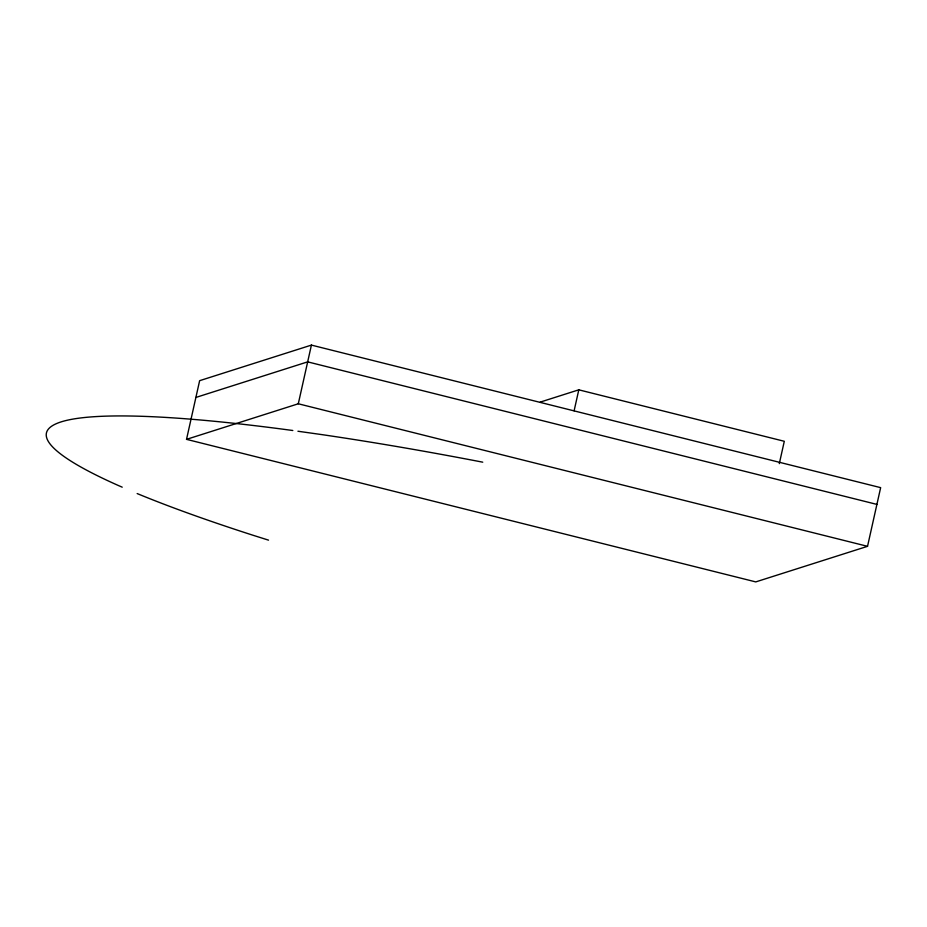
<?xml version="1.0" encoding="UTF-8"?>
<svg xmlns="http://www.w3.org/2000/svg" width="927" height="927" viewBox="0 0 927 927"><rect width="100%" height="100%" fill="white"/><g stroke="black" fill="none" stroke-linecap="round" stroke-linejoin="round"><path stroke-width="1.39" d="M186.524 439.352L199.641 380.673L311.414 345.099L880.65 487.648L867.533 546.327L755.76 581.901L186.524 439.352L298.297 403.778L867.533 546.327M298.297 403.778L311.414 345.099M574.114 410.777L578.796 389.827L784.3 441.287L779.306 463.639M195.898 397.44L307.66 361.866L876.907 504.404M540.244 402.098L578.796 389.827M297.938 431.24L322.179 434.659A562.515 68.552 12.6 0 1 482.747 462.179M268.517 540.14L253.106 535.285A562.515 68.552 12.6 0 1 137.161 493.558M122.225 487.173L119.062 485.818A562.515 68.552 12.6 0 1 292.805 430.51"/></g></svg>
